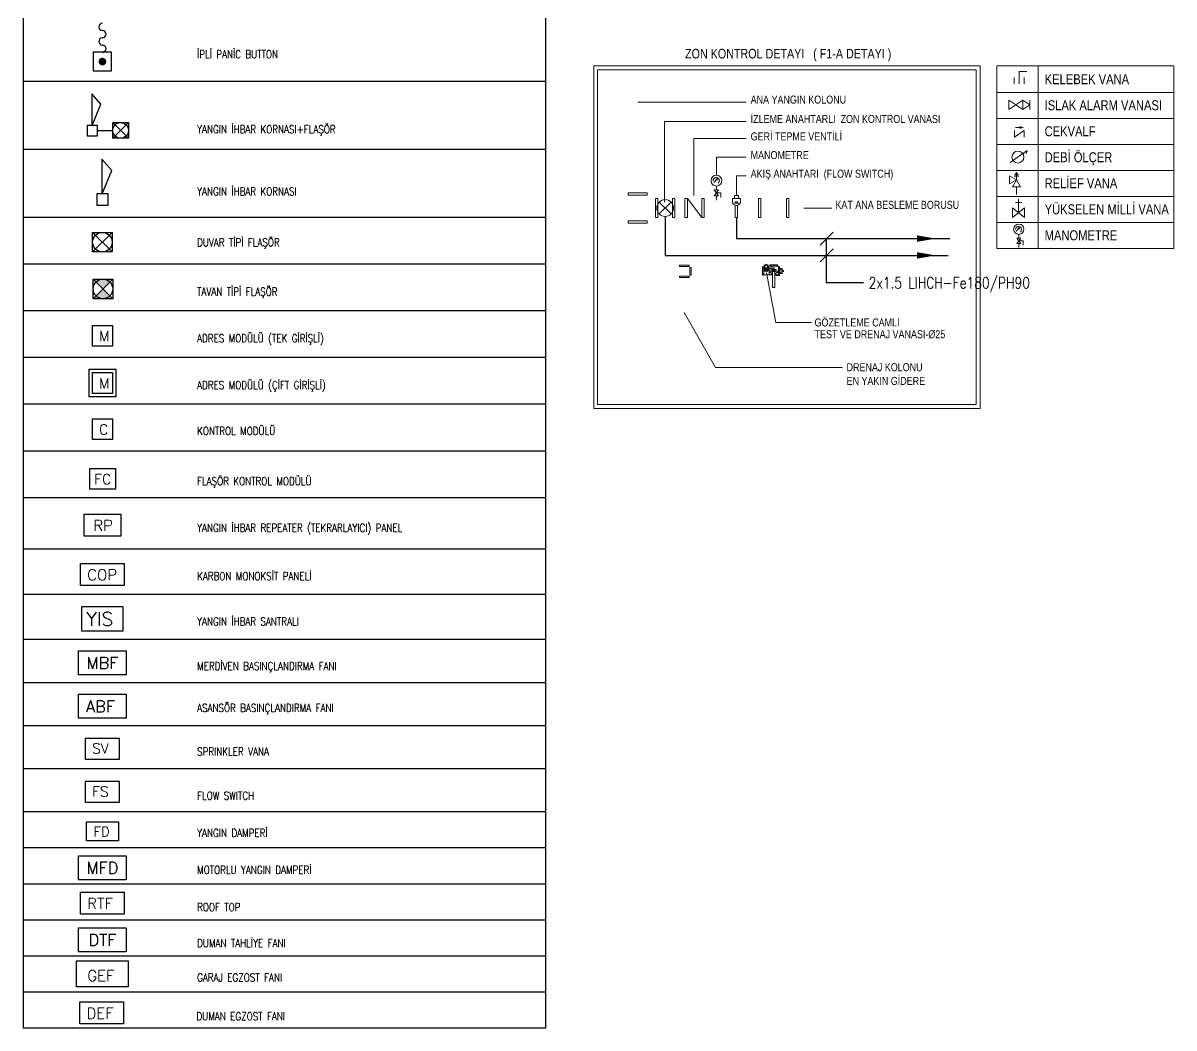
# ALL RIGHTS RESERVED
# Model space of a CAD drawing. Extents: x -3709 to 34962, y 0 to 8245.
# Drawn here: x -1616 to -177, y 1669 to 2924 of the extents above; entities that cross this region are included whole.
import ezdxf
from ezdxf.enums import TextEntityAlignment as Align

# ---------------------------------------------------------------- set-up
doc = ezdxf.new("R2010")
doc.units = 0
doc.layers.get('0').update_dxf_attribs({"color": 9, "lineweight": 9})
for name, color, linetype, lineweight in [('E-ADRES MODÜLÜ (TEK GİRİŞLİ)', 7, 'Continuous', 30), ('E-ADRES MODÜLÜ (ÇİFT GİRİŞLİ)', 7, 'Continuous', 30), ('E-ASANSÖR BASINÇLANDIRMA FANI', 7, 'Continuous', 30), ('E-DUMAN EGZOST FANI', 7, 'Continuous', 30), ('E-DUMAN TAHLİYE FANI', 7, 'Continuous', 30), ('E-DUVAR TİPİ FLAŞÖR', 7, 'Continuous', 30), ('E-FLAŞÖR KONTROL MODÜLÜ', 7, 'Continuous', 30), ('E-FLOW SWITCH', 7, 'Continuous', 30), ('E-GARAJ EGZOST FANI', 7, 'Continuous', 30), ('E-İPLİ PANİC BUTTON', 7, 'Continuous', 30), ('E-KARBON MONOKSİT PANELİ', 7, 'Continuous', 30), ('E-KONTROL MODÜLÜ', 7, 'Continuous', 30), ('E-MERDİVEN BASINÇLANDIRMA FANI', 7, 'Continuous', 30), ('E-MODÜL HATTI', 6, 'Continuous', 30), ('E-MOTORLU YANGIN DAMPERİ', 7, 'Continuous', 30), ('E-SPRINKLER VANA', 7, 'Continuous', 30), ('E-TAVAN TİPİ FLAŞÖR', 7, 'Continuous', 30), ('E-YANGIN DAMPERİ', 7, 'Continuous', 30), ('E-YANGIN İHBAR KORNASI', 7, 'Continuous', 30), ('E-YANGIN İHBAR KORNASI+FLAŞÖR', 7, 'Continuous', 30), ('E-YANGIN İHBAR REPEATER (TEKRARLAYICI) PANEL', 7, 'Continuous', 30), ('E-YANGIN İHBAR SANTRALI', 7, 'Continuous', 30), ('E-YAZI', 7, 'Continuous', 30), ('Y-LEGEND', 61, 'Continuous', 13), ('Y-VANA', 3, 'Continuous', 13)]:
    doc.layers.add(name, color=color, linetype=linetype, lineweight=lineweight)
doc.styles.add('Arial', font='arial.ttf', dxfattribs={"height": 2.5})
doc.styles.add('E-YAZI', font='txttw.shx')
doc.styles.add('ROMANS', font='romans__.ttf', dxfattribs={"width": 0.7})

# ---------------------------------------------------------------- blocks, each defined once
blk = doc.blocks.new('100_SPRINKLER VANA')
at = {"layer": 'E-SPRINKLER VANA', "color": 4}
blk.add_lwpolyline([(-2.53, 0), (2.53, 0), (2.53, 3.05), (-2.53, 3.05)], close=True, dxfattribs=at)
at = {"layer": 'E-SPRINKLER VANA', "color": 3, "style": 'E-YAZI'}
blk.add_text('SV', height=1.505, dxfattribs=at).set_placement((-1.52, 0.82))
blk = doc.blocks.new('100_FLOW SWITCH')
at = {"layer": 'E-FLOW SWITCH', "color": 4}
blk.add_lwpolyline([(-2.53, 0), (2.53, 0), (2.53, 3.05), (-2.53, 3.05)], close=True, dxfattribs=at)
at = {"layer": 'E-FLOW SWITCH', "color": 3, "style": 'E-YAZI'}
blk.add_text('FS', height=1.505, dxfattribs=at).set_placement((-1.52, 0.82))
blk = doc.blocks.new('100_YANGIN DAMPERİ')
at = {"layer": 'E-YANGIN DAMPERİ', "color": 4}
blk.add_lwpolyline([(-2.35, 2.83), (2.35, 2.83), (2.35, 0), (-2.35, 0)], close=True, dxfattribs=at)
at = {"layer": 'E-YANGIN DAMPERİ', "color": 3, "style": 'E-YAZI'}
blk.add_text('FD', height=1.4, dxfattribs=at).set_placement((-1.28, 0.68))
blk = doc.blocks.new('100_İPLİ PANİC BUTTON')
at = {"layer": 'E-İPLİ PANİC BUTTON', "color": 4}
blk.add_lwpolyline([(1.36, 0), (1.36, 2.73), (-1.36, 2.73), (-1.36, 0)], close=True, dxfattribs=at)
at = {"layer": 'E-İPLİ PANİC BUTTON', "color": 3, "const_width": 0.569}
blk.add_lwpolyline([(0.28, 1.36, -1), (-0.28, 1.36, -1)], format="xyb", close=True, dxfattribs=at)
at = {"layer": 'E-İPLİ PANİC BUTTON', "color": 4}
for centre, start, end in [((0, 6.46), 90, 270), ((0, 5.4), 270, 90), ((0, 4.33), 90, 270), ((0, 3.26), 270, 90)]:
    blk.add_arc(centre, 0.533, start, end, dxfattribs=at)
blk = doc.blocks.new('100_YANGIN İHBAR KORNASI+FLAŞÖR 085')
at = {"layer": 'E-YANGIN İHBAR KORNASI+FLAŞÖR', "color": 4}
for p, q in [((0.56, 5.32), (0.56, 1.4)), ((1.69, 4.04), (0.56, 5.32)), ((0.58, 1.4), (1.69, 4.04)), ((3.17, 1.74), (5.13, -0.22)), ((-0.02, 1.4), (-0.02, 0.11)), ((1.27, 1.4), (-0.02, 1.4)), ((-0.02, 0.11), (1.27, 0.11)), ((1.27, 0.11), (1.27, 1.4)), ((1.27, 0.76), (3.17, 0.76))]:
    blk.add_line(p, q, dxfattribs=at)
blk.add_lwpolyline([(3.17, -0.22), (3.17, 1.74), (5.13, 1.74), (5.13, -0.22)], close=True, dxfattribs=at)
blk.add_lwpolyline([(5.13, 1.74), (3.17, -0.22)], dxfattribs=at)
blk.add_circle((4.15, 0.76), 0.979, dxfattribs=at)
blk = doc.blocks.new('100_YANGIN İHBAR KORNASI')
at = {"layer": 'E-YANGIN İHBAR KORNASI', "color": 4}
for p, q in [((-0.08, 6.8), (-0.08, 1.68)), ((1.4, 5.14), (-0.08, 6.8)), ((-0.05, 1.68), (1.4, 5.14)), ((-0.84, 1.68), (-0.84, 0)), ((0.84, 1.68), (-0.84, 1.68)), ((-0.84, 0), (0.84, 0)), ((0.84, 0), (0.84, 1.68))]:
    blk.add_line(p, q, dxfattribs=at)
blk = doc.blocks.new('100_DUVAR TİPİ FLAŞÖR 085')
at = {"layer": 'E-DUVAR TİPİ FLAŞÖR', "color": 4}
blk.add_line((-1.224, 2.448), (1.224, 0), dxfattribs=at)
blk.add_lwpolyline([(-1.224, 0), (-1.224, 2.448), (1.224, 2.448), (1.224, 0)], close=True, dxfattribs=at)
blk.add_lwpolyline([(1.224, 2.448), (-1.224, 0)], dxfattribs=at)
blk.add_circle((0, 1.224), 1.224, dxfattribs=at)
blk = doc.blocks.new('100_TAVAN TİPİ FLAŞÖR 085')
at = {"layer": 'E-TAVAN TİPİ FLAŞÖR', "color": 4}
blk.add_line((-1.224, 0), (1.224, 2.448), dxfattribs=at)
blk.add_lwpolyline([(1.224, 0), (-1.224, 0), (-1.224, 2.448), (1.224, 2.448)], close=True, dxfattribs=at)
blk.add_lwpolyline([(-1.224, 2.448), (1.224, 0)], dxfattribs=at)
blk.add_circle((0, 1.224), 1.224, dxfattribs=at)
for points in [[(0, 1.224), (-1.224, 2.448), (1.224, 2.448)], [(-1.224, 0), (0, 1.224), (1.224, 0)]]:
    blk.add_solid(points, dxfattribs=at)
blk = doc.blocks.new('100_ADRES MODÜLÜ (TEK GİRİŞLİ) 085')
at = {"layer": 'E-ADRES MODÜLÜ (TEK GİRİŞLİ)', "color": 4}
for p, q in [((-1.27, 2.59), (1.27, 2.59)), ((-1.27, 2.59), (-1.27, 0)), ((1.27, 2.59), (1.27, 0)), ((1.27, 0), (-1.27, 0))]:
    blk.add_line(p, q, dxfattribs=at)
at = {"layer": 'E-ADRES MODÜLÜ (TEK GİRİŞLİ)', "color": 3, "style": 'E-YAZI'}
blk.add_text('M', height=1.27, dxfattribs=at).set_placement((-0.42, 0.62))
blk = doc.blocks.new('100_ADRES MODÜLÜ (ÇİFT GİRİŞLİ)')
at = {"layer": 'E-ADRES MODÜLÜ (ÇİFT GİRİŞLİ)', "color": 4}
for p, q in [((-1.99, 4.03), (1.99, 4.03)), ((-1.99, 4.03), (-1.99, 0)), ((1.99, 4.03), (1.99, 0)), ((1.99, 0), (-1.99, 0))]:
    blk.add_line(p, q, dxfattribs=at)
at = {"layer": 'E-ADRES MODÜLÜ (ÇİFT GİRİŞLİ)', "color": 3}
for p, q in [((-1.5, 3.54), (1.5, 3.54)), ((-1.5, 3.54), (-1.5, 0.5)), ((1.5, 3.54), (1.5, 0.5)), ((1.5, 0.5), (-1.5, 0.5))]:
    blk.add_line(p, q, dxfattribs=at)
at = {"layer": 'E-ADRES MODÜLÜ (ÇİFT GİRİŞLİ)', "color": 3, "style": 'E-YAZI'}
blk.add_text('M', height=1.5, dxfattribs=at).set_placement((-0.49, 1.22))
blk = doc.blocks.new('100_KONTROL MODÜLÜ 085')
at = {"layer": 'E-KONTROL MODÜLÜ', "color": 4}
for p, q in [((-1.27, 2.59), (1.27, 2.59)), ((-1.27, 2.59), (-1.27, 0)), ((1.27, 2.59), (1.27, 0)), ((1.27, 0), (-1.27, 0))]:
    blk.add_line(p, q, dxfattribs=at)
at = {"layer": 'E-KONTROL MODÜLÜ', "color": 3, "style": 'E-YAZI'}
blk.add_text('C', height=1.27, dxfattribs=at).set_placement((-0.42, 0.62))
blk = doc.blocks.new('100_FLAŞÖR KONTROL MODÜLÜ')
at = {"layer": 'E-FLAŞÖR KONTROL MODÜLÜ', "color": 4}
for p, q in [((-1.63, 2.59), (1.63, 2.59)), ((-1.63, 2.59), (-1.63, 0)), ((1.63, 2.59), (1.63, 0)), ((1.63, 0), (-1.63, 0))]:
    blk.add_line(p, q, dxfattribs=at)
at = {"layer": 'E-FLAŞÖR KONTROL MODÜLÜ', "color": 3, "style": 'E-YAZI'}
blk.add_text('FC', height=1.275, dxfattribs=at).set_placement((-1.03, 0.62))
blk = doc.blocks.new('100_YANGIN İHBAR REPEATER (TEKRARLAYICI) PANEL')
at = {"layer": 'E-YANGIN İHBAR REPEATER (TEKRARLAYICI) PANEL', "color": 4}
blk.add_lwpolyline([(-2.69, 3.25), (2.69, 3.25), (2.69, 0), (-2.69, 0)], close=True, dxfattribs=at)
at = {"layer": 'E-YANGIN İHBAR REPEATER (TEKRARLAYICI) PANEL', "color": 3, "style": 'E-YAZI'}
blk.add_text('RP', height=1.6, dxfattribs=at).set_placement((-1.34, 0.77))
blk = doc.blocks.new('100_KARBON MONOKSİT PANELİ')
at = {"layer": 'E-KARBON MONOKSİT PANELİ', "color": 4}
blk.add_lwpolyline([(-3.22, 0), (-3.22, 3.25), (3.22, 3.25), (3.22, 0)], close=True, dxfattribs=at)
at = {"layer": 'E-KARBON MONOKSİT PANELİ', "color": 3, "style": 'E-YAZI'}
blk.add_text('COP', height=1.6, dxfattribs=at).set_placement((-2.23, 0.77))
blk = doc.blocks.new('100_YANGIN İHBAR SANTRALI')
at = {"layer": 'E-YANGIN İHBAR SANTRALI', "color": 4}
blk.add_lwpolyline([(-3.01, 3.64), (3.01, 3.64), (3.01, 0), (-3.01, 0)], close=True, dxfattribs=at)
at = {"layer": 'E-YANGIN İHBAR SANTRALI', "color": 3, "style": 'E-YAZI'}
blk.add_text('YIS', height=2, dxfattribs=at).set_placement((-2.37, 0.81))
blk = doc.blocks.new('100_MERDİVEN BASINÇLANDIRMA FANI')
at = {"layer": 'E-MERDİVEN BASINÇLANDIRMA FANI', "color": 4}
blk.add_lwpolyline([(-3.22, 0), (-3.22, 3.25), (3.22, 3.25), (3.22, 0)], close=True, dxfattribs=at)
at = {"layer": 'E-MERDİVEN BASINÇLANDIRMA FANI', "color": 3, "style": 'E-YAZI'}
blk.add_text('MBF', height=1.6, dxfattribs=at).set_placement((0, 1.62), align=Align.MIDDLE_CENTER)
blk = doc.blocks.new('E-ROOF TOP')
at = {"layer": 'E-DUMAN TAHLİYE FANI', "color": 4}
blk.add_lwpolyline([(-32.2, 0), (-32.2, 32.5), (32.2, 32.5), (32.2, 0)], close=True, dxfattribs=at)
at = {"layer": 'E-DUMAN TAHLİYE FANI', "color": 3, "style": 'E-YAZI'}
blk.add_text('RTF', height=16, dxfattribs=at).set_placement((-22.3, 7.7))
blk = doc.blocks.new('100_ASANSÖR BASINÇLANDIRMA FANI')
at = {"layer": 'E-ASANSÖR BASINÇLANDIRMA FANI', "color": 4}
blk.add_lwpolyline([(-2.9, 0), (-2.9, 2.92), (2.9, 2.92), (2.9, 0)], close=True, dxfattribs=at)
at = {"layer": 'E-ASANSÖR BASINÇLANDIRMA FANI', "color": 3, "style": 'E-YAZI'}
blk.add_text('ABF', height=1.44, dxfattribs=at).set_placement((-2, 0.7))
blk = doc.blocks.new('A$C32AC39E3')
at = {"layer": 'E-DUMAN TAHLİYE FANI', "color": 4}
blk.add_lwpolyline([(-35, 0), (-35, 35.3), (35, 35.3), (35, 0)], close=True, dxfattribs=at)
at = {"layer": 'E-DUMAN TAHLİYE FANI', "color": 3, "style": 'E-YAZI'}
blk.add_text('DTF', height=17.38, dxfattribs=at).set_placement((0, 17.6), align=Align.MIDDLE_CENTER)
blk = doc.blocks.new('A$C273B43C7')
at = {"layer": 'E-MOTORLU YANGIN DAMPERİ', "color": 4}
blk.add_lwpolyline([(-35, 0), (-35, 35.3), (35, 35.3), (35, 0)], close=True, dxfattribs=at)
at = {"layer": 'E-MOTORLU YANGIN DAMPERİ', "color": 3, "style": 'E-YAZI'}
blk.add_text('MFD', height=17.38, dxfattribs=at).set_placement((0, 17.6), align=Align.MIDDLE_CENTER)
blk = doc.blocks.new('100_DUMAN EGZOST FANI 1')
at = {"layer": 'E-DUMAN EGZOST FANI', "color": 4}
blk.add_lwpolyline([(-3.22, 0), (-3.22, 3.25), (3.22, 3.25), (3.22, 0)], close=True, dxfattribs=at)
at = {"layer": 'E-DUMAN EGZOST FANI', "color": 3, "style": 'E-YAZI'}
blk.add_text('DEF', height=1.6, dxfattribs=at).set_placement((-2.23, 0.77))
blk = doc.blocks.new('K')
blk.add_lwpolyline([(0, 12.5), (-19.7, 12.5), (-19.7, -7.5)])
blk.add_lwpolyline([(9.4, 25), (-9.4, 25), (9.4, 0), (-9.4, 0)], close=True)
blk = doc.blocks.new('A$C75B759AB')
for p, q in [((3.6, 50.7), (-7, 40.1)), ((3.6, 50.7), (-2.3, 48.4)), ((0, 30.9), (0, 20.7)), ((3.6, 50.7), (1.2, 44.9)), ((0, 5.7), (0, -5.7))]:
    blk.add_line(p, q)
blk.add_circle((0, 45), 14.1)
blk.add_arc((-0.5, 44.7), 8.25, 307.8507, 180)
at = {"xscale": -0.6000000000058208, "yscale": 0.5999999999985448, "zscale": 0.6}
blk.add_blockref('K', (0, 5.7), dxfattribs=at)
blk = doc.blocks.new('Test&Drenaj Vanası')
at = {"layer": 'Y-VANA', "lineweight": 18}
for p, q in [((-34, 15.4), (-25.5, 15.4)), ((-34, 15.4), (-34, -34.8)), ((-34, 6.8), (-25.5, 6.8)), ((-25.5, -34.8), (-25.5, 15.4)), ((-25.5, 13.6), (-24.5, 13.6)), ((-24.5, 17.2), (-22.4, 17.2)), ((-24.5, 13.4), (-24.5, 17.2)), ((-24.5, 0), (-24.5, 13.4)), ((-22.4, 26.1), (-10.6, 33.3)), ((-22.4, 26.1), (-22.4, 11.6)), ((-22.4, 11.6), (-22.4, 8)), ((-22.4, 11.6), (-10.6, 4.9)), ((-22.4, 8), (-10.6, 1.3)), ((-20.5, 6.9), (-20.5, 2.5)), ((1.2, 26.1), (-10.6, 33.3)), ((1.2, 11.6), (-10.6, 4.9)), ((1.2, 8), (-10.6, 1.3)), ((-0.8, 6.9), (-0.8, 2.5)), ((1.2, 26.1), (1.2, 11.6)), ((1.2, 17.2), (3.3, 17.2)), ((1.2, 11.6), (1.2, 8)), ((3.3, 17.2), (3.3, 0)), ((3.3, 13.6), (14.5, 13.6)), ((7, 5.8), (7, -33.1)), ((23, 4.9), (7, 4.9)), ((12.4, 28), (12.4, 20.9)), ((58.5, 28), (12.4, 28)), ((12.4, 20.9), (58.5, 20.9)), ((14.5, 20.8), (14.5, 13.6)), ((20.1, 28), (20.1, 20.9)), ((23, 20.5), (23, 4.9)), ((27.4, 20.5), (23, 20.5)), ((65.4, 20.5), (27.4, 20.5)), ((33.4, 0.2), (28.1, 0.2)), ((28.1, 0.2), (28.1, -111.8)), ((35.4, 0.2), (31.1, 0.2)), ((35.4, 28), (35.4, 20.9)), ((35.4, 0.2), (39.8, 0.2)), ((37.5, 0.2), (42.8, 0.2)), ((42.8, 0.2), (42.8, -111.8)), ((50.8, 28), (50.8, 20.9)), ((58.5, 20.9), (58.5, 28)), ((65.4, -33.1), (65.4, 20.5)), ((66.8, 15.3), (65.4, 15.3)), ((66.8, 15.3), (66.8, -36.8)), ((70.6, 15.3), (66.8, 15.3)), ((70.4, 6.1), (87.4, 4.7)), ((70.6, -36.8), (70.6, 15.3)), ((70.6, 1.6), (87.4, 1.6)), ((87.4, 4.7), (87.4, -24.2)), ((-34, -9.7), (-25.5, -9.7)), ((-34, -26.2), (-25.5, -26.2)), ((-34, -34.8), (-25.5, -34.8)), ((-25.5, -33.1), (28.1, -33.1)), ((18.9, -19.9), (11.7, -19.9)), ((35.4, -7.1), (33, -8.7)), ((33, -8.7), (33, -11.8)), ((33, -11.8), (35.3, -12.8)), ((35.4, -7.1), (37.9, -8.7)), ((37.9, -11.8), (35.6, -12.8)), ((37.9, -8.7), (37.9, -11.8)), ((42.8, -33.1), (46.2, -33.1)), ((46.2, -33.1), (65.4, -33.1)), ((46.2, -33.1), (52.6, -36.8)), ((59.2, -19.9), (52, -19.9)), ((52.6, -36.8), (52.6, -33.1)), ((52.6, -36.8), (70.6, -36.8)), ((70.4, -25.5), (87.4, -24.2)), ((70.6, -9.7), (87.4, -9.7)), ((70.6, -21), (87.4, -21)), ((87.4, -7.2), (95.6, -7.2)), ((87.4, -12.3), (95.6, -12.3)), ((87.7, -7.2), (87.7, -12.3)), ((87.7, -7.6), (87.7, -12.7)), ((88.4, -7.2), (88.4, -12.3)), ((88.8, -7.2), (88.8, -12.3)), ((89.5, -7.2), (89.5, -12.3)), ((89.7, -7.2), (89.7, -12.3)), ((90.2, -7.2), (90.2, -12.3)), ((90.9, -7.2), (90.9, -12.3)), ((91.2, -7.2), (91.2, -12.3)), ((91.8, -7.2), (91.8, -12.3)), ((95.6, -7.2), (95.6, -12.3)), ((28.1, -111.8), (33.4, -111.8)), ((31.1, -111.8), (35.4, -111.8)), ((39.8, -111.8), (35.4, -111.8)), ((42.8, -111.8), (37.5, -111.8))]:
    blk.add_line(p, q, dxfattribs=at)
for points in [[(-24.5, 0, 0.1835), (-23.7, -2.2, 0.102418), (-20.4, -4.6, 0.061498), (-16.2, -5.9, 0.047772), (-10.6, -6.5, 0.047772), (-5, -5.9, 0.061498), (-0.8, -4.6, 0.102418), (2.4, -2.2, 0.1835), (3.3, 0, 0.1835)], [(-22.8, 11.8, 0.113266), (-23.6, 8.6, 0.126663)], [(-23.6, 8.6, 0.126663), (-22.6, 5, 0.106049), (-19.8, 1.6, 0.085856), (-15.7, -0.4, 0.07555), (-10.6, -1.2, 0.07555), (-5.4, -0.4, 0.085856), (-1.4, 1.6, 0.106049), (1.5, 5, 0.126663), (2.4, 8.6, 0.113266), (1.7, 11.8, 0.106049)], [(-20.5, 5.8, 0.032831), (-19.4, 4.9, 0.085856), (-15.3, 2.8, 0.047675), (-12.1, 2.1, 0.07555)], [(-20.5, 4.6, 0.021497), (-19.8, 4.1, 0.085856), (-15.7, 2, 0.07555), (-10.6, 1.2, 0.07555), (-5.4, 2, 0.085856), (-1.4, 4.1, 0.017822), (-0.8, 4.5, 0.126663)], [(-20.5, 4.2, 0.021497), (-19.8, 3.6, 0.085856), (-15.7, 1.5, 0.07555), (-10.6, 0.8, 0.07555), (-5.4, 1.5, 0.085856), (-1.4, 3.6, 0.017822), (-0.8, 4.1, 0.126663)], [(-20.5, 3.5, 0.021497), (-19.8, 2.9, 0.085856), (-15.7, 0.8, 0.07555), (-10.6, 0.1, 0.07555), (-5.4, 0.8, 0.085856), (-1.4, 2.9, 0.017822), (-0.8, 3.4, 0.126663)], [(-20.5, 2.9, 0.021497), (-19.8, 2.3, 0.085856), (-15.7, 0.3, 0.07555), (-10.6, -0.5, 0.07555), (-5.4, 0.3, 0.085856), (-1.4, 2.3, 0.017822), (-0.8, 2.8, 0.126663)], [(-9.2, 2, 0.061511), (-5.1, 2.8, 0.085856), (-1, 4.9, 0.007068), (-0.8, 5.1, 0.126663)], [(-7.5, 3, 0.035873), (-5.1, 3.6, 0.085856), (-1, 5.7, 0.007068), (-0.8, 5.9, 0.126663)]]:
    blk.add_lwpolyline(points, format="xyb", dxfattribs=at)
for centre, radius in [((-10.6, 18.7), 8.44), ((24.1, -27.3), 3.7), ((24.1, -27.3), 1.5), ((35.4, -10.1), 4.33), ((46.6, -27.3), 3.7), ((46.6, -27.3), 1.5)]:
    blk.add_circle(centre, radius, dxfattribs=at)
for centre, radius, start, end in [((-10.6, 0), 13.9, 180, 0), ((-19.9, 9.6), 3.84, 131.43888, 195.70852), ((35.4, -19.9), 23.8, 0, 180), ((35.4, -20.1), 16.6, 116.26406, 179.20143), ((35.4, -20.1), 16.6, 0.79857, 63.73594)]:
    blk.add_arc(centre, radius, start, end, dxfattribs=at)
at = {"layer": 'Y-VANA', "lineweight": 18, "style": 'ROMANS'}
blk.add_text('TEST', height=2.3, dxfattribs=at).set_placement((31.2, 7.3))
for s, p in [('DRAIN', (10.6, -21.7)), ('OFF', (63.1, -20.4))]:
    blk.add_text(s, height=2.3, rotation=90, dxfattribs=at).set_placement(p)
blk = doc.blocks.new('A$C66241EC0')
at = {"linetype": 'Continuous'}
for p, q in [((200, -66), (0, 67)), ((0, 67), (0, -66)), ((200, 67), (200, -66))]:
    blk.add_line(p, q, dxfattribs=at)
blk = doc.blocks.new('A$C0B325108')
for p, q in [((-17.5, 23.3), (-17.5, 0)), ((17.5, 23.3), (17.5, 0))]:
    blk.add_line(p, q)
blk.add_lwpolyline([(0, 0), (0, 44.2), (26.3, 44.2)])
blk = doc.blocks.new('A$C534F1FFE')
at = {"linetype": 'Continuous'}
for p, q in [((11.7, 35), (-11.7, 35)), ((-11.7, 17.5), (0, 35)), ((0, 35), (11.7, 17.5)), ((11.7, 17.5), (-11.7, 17.5))]:
    blk.add_line(p, q, dxfattribs=at)
blk.add_lwpolyline([(-11.7, 17.5), (11.7, -17.5), (-11.7, -17.5), (11.7, 17.5)], close=True, dxfattribs=at)
blk = doc.blocks.new('A$C6A667673')
for p, q in [((0, 0), (0, 28.4)), ((6.3, 21.1), (-6.3, 21.1))]:
    blk.add_line(p, q)
blk.add_lwpolyline([(12.5, 10), (-12.5, -10), (-12.5, 10), (12.5, -10)], close=True)
blk = doc.blocks.new('A$C26A76201')
at = {"layer": 'Y-VANA'}
blk.add_blockref('A$C6A667673', (0, -14.2), dxfattribs=at)
blk = doc.blocks.new('A$C09612243')
at = {"xscale": 0.8000000000001818, "yscale": 0.8000000000001818, "zscale": 0.8000000000001818}
blk.add_blockref('A$C26A76201', (10, 11.4), dxfattribs=at)
blk = doc.blocks.new('A$C3DDA2012')
at = {"xscale": 2.400000000001455, "yscale": 2.400000000001455, "zscale": 2.400000000001455}
blk.add_blockref('A$C09612243', (0, 19.3), dxfattribs=at)
blk = doc.blocks.new('reılfvana')
at = {"linetype": 'Continuous'}
for p, q in [((0, 40.2), (-11, 21.2)), ((6.4, 51), (-6.5, 51)), ((5.1, 54.5), (-5.2, 54.5)), ((4.1, 58.2), (-4.2, 58.2)), ((0, 62.2), (0, 40.2)), ((19, 51.2), (0, 40.2)), ((0, 40.2), (19, 29.2)), ((11, 21.2), (0, 40.2)), ((19, 29.2), (19, 51.2)), ((-11, 21.2), (11, 21.2)), ((0, 21.2), (0, 0))]:
    blk.add_line(p, q, dxfattribs=at)

msp = doc.modelspace()

# ---------------------------------------------------------------- linework, layer by layer
at = {"layer": 'E-GARAJ EGZOST FANI', "color": 4}
msp.add_lwpolyline([(-1548.7, 1720.1), (-1548.7, 1752.6), (-1484.3, 1752.6), (-1484.3, 1720.1)], close=True, dxfattribs=at)
at = {"layer": 'E-MODÜL HATTI', "ltscale": 50}
for p, q in [((-813, 2682.8), (-813, 2634.1)), ((-723.9, 2681.3), (-723.9, 2655.1)), ((-723.9, 2655.1), (-457.1, 2655.1)), ((-813, 2634.1), (-459.3, 2634.1))]:
    msp.add_line(p, q, dxfattribs=at)
for points in [[(-474.6, 2655.1, 0, 8, 0), (-498.1, 2655.1, 0, 0, 0)], [(-474.6, 2634.1, 0, 8, 0), (-498.1, 2634.1, 0, 0, 0)]]:
    msp.add_lwpolyline(points, format="xyseb", dxfattribs=at)
at = {"layer": 'E-YAZI', "color": 4}
for p, q in [((-1615.7, 4039.5), (-1615.7, 1668.7)), ((-962.4, 4039.5), (-962.4, 1668.7)), ((-962.4, 1668.7), (-1615.7, 1668.7))]:
    msp.add_line(p, q, dxfattribs=at)
at = {"layer": 'E-YAZI', "color": 7, "linetype": 'Continuous'}
for p, q in [((-1615.7, 2851.9), (-962.4, 2851.9)), ((-1615.7, 2766.9), (-962.4, 2766.9)), ((-1615.7, 2681.9), (-962.4, 2681.9)), ((-1615.7, 2623.6), (-962.4, 2623.6)), ((-1615.7, 2565.2), (-962.4, 2565.2)), ((-1615.7, 2506.9), (-962.4, 2506.9)), ((-1615.7, 2448.5), (-962.4, 2448.5)), ((-1615.7, 2390.1), (-962.4, 2390.1)), ((-1615.7, 2331.8), (-962.4, 2331.8)), ((-1615.7, 2267.3), (-962.4, 2267.3)), ((-1615.7, 2210.9), (-962.4, 2210.9)), ((-1615.7, 2154.4), (-962.4, 2154.4)), ((-1615.7, 2100.6), (-962.4, 2100.6)), ((-1615.7, 2046.8), (-962.4, 2046.8)), ((-1615.7, 1992.9), (-962.4, 1992.9)), ((-1615.7, 1939.1), (-962.4, 1939.1)), ((-1615.7, 1894.1), (-962.4, 1894.1)), ((-1615.7, 1849), (-962.4, 1849)), ((-1615.7, 1803.9), (-962.4, 1803.9)), ((-1615.7, 1758.9), (-962.4, 1758.9)), ((-1615.7, 1713.8), (-962.4, 1713.8))]:
    msp.add_line(p, q, dxfattribs=at)
at = {"layer": 'E-YAZI', "color": 3}
for p, q in [((-603, 2663.2), (-619.2, 2647)), ((-611.1, 2599.8), (-611.1, 2655.1)), ((-603, 2642.2), (-619.2, 2626)), ((-565.1, 2599.8), (-611.1, 2599.8))]:
    msp.add_line(p, q, dxfattribs=at)
at = {"layer": 'Y-LEGEND'}
for p, q in [((-398.2, 2871), (-176.9, 2871)), ((-398.2, 2871), (-176.9, 2871)), ((-398.2, 2871), (-176.9, 2871)), ((-398.2, 2871), (-176.9, 2871)), ((-398.2, 2871), (-176.9, 2871)), ((-398.2, 2871), (-176.9, 2871)), ((-398.2, 2871), (-176.9, 2871)), ((-398.2, 2871), (-398.2, 2642.8)), ((-346.8, 2871), (-346.8, 2642.8)), ((-176.9, 2871), (-176.9, 2642.8)), ((-398.2, 2837.8), (-176.9, 2837.8)), ((-847.1, 2825.7), (-711.9, 2825.7)), ((-813.7, 2700.6), (-813.7, 2801.5)), ((-813.7, 2801.5), (-711.9, 2801.5)), ((-398.2, 2805.3), (-176.9, 2805.3)), ((-777.3, 2780.1), (-711.9, 2780.1)), ((-777.3, 2708.9), (-777.3, 2780.1)), ((-398.2, 2772.8), (-176.9, 2772.8)), ((-748.9, 2756.7), (-711.9, 2756.7)), ((-748.9, 2734.4), (-748.9, 2756.7)), ((-398.2, 2740.3), (-176.9, 2740.3)), ((-723.9, 2708.9), (-723.9, 2733.4)), ((-723.9, 2733.4), (-711.9, 2733.4)), ((-398.2, 2707.8), (-176.9, 2707.8)), ((-639.6, 2693.1), (-604.8, 2693.1)), ((-398.2, 2675.3), (-176.9, 2675.3)), ((-398.2, 2642.8), (-176.9, 2642.8)), ((-686.5, 2612.2), (-674.8, 2550.4)), ((-789.1, 2562.8), (-750.1, 2494.1)), ((-674.8, 2550.4), (-629.9, 2550.4)), ((-750.1, 2494.1), (-591.8, 2494.1))]:
    msp.add_line(p, q, dxfattribs=at)
for points in [[(-419.2, 2442.9), (-902.2, 2442.9), (-902.2, 2871), (-419.2, 2871)], [(-424, 2447.7), (-897.4, 2447.7), (-897.4, 2866.2), (-424, 2866.2)]]:
    msp.add_lwpolyline(points, close=True, dxfattribs=at)
at = {"layer": 'Y-VANA'}
for p, q in [((-374.9, 2793.9), (-365.5, 2793.9)), ((-804, 2705.3), (-804, 2681.3)), ((-801, 2705.3), (-804, 2705.3)), ((-801, 2681.3), (-801, 2705.3)), ((-785.2, 2705.3), (-767.2, 2681.3)), ((-767.2, 2705.3), (-767.2, 2681.3)), ((-764.2, 2705.3), (-767.2, 2705.3)), ((-764.2, 2681.3), (-764.2, 2705.3)), ((-729, 2705.3), (-718.8, 2705.3)), ((-729, 2705.3), (-729, 2700.4)), ((-726.5, 2708.9), (-721.4, 2708.9)), ((-726.5, 2705.3), (-726.5, 2708.9)), ((-721.4, 2705.3), (-721.4, 2708.9)), ((-718.8, 2700.4), (-718.8, 2705.3)), ((-696.2, 2705.3), (-696.2, 2681.3)), ((-693.2, 2705.3), (-696.2, 2705.3)), ((-693.2, 2681.3), (-693.2, 2705.3)), ((-658.4, 2705.3), (-661.4, 2705.3)), ((-661.4, 2705.3), (-661.4, 2681.3)), ((-658.4, 2681.3), (-658.4, 2705.3)), ((-805.6, 2685.9), (-820.5, 2700.7)), ((-820.5, 2685.9), (-805.6, 2700.7)), ((-726.3, 2699.3), (-721.5, 2699.3)), ((-725.4, 2701.2), (-722.4, 2701.2)), ((-725.4, 2699.3), (-725.4, 2701.2)), ((-725.4, 2696.8), (-725.4, 2681.3)), ((-722.4, 2701.2), (-722.4, 2699.3)), ((-722.4, 2681.3), (-722.4, 2696.8)), ((-804, 2681.3), (-801, 2681.3)), ((-767.2, 2681.3), (-764.2, 2681.3)), ((-725.4, 2681.3), (-722.4, 2681.3)), ((-696.2, 2681.3), (-693.2, 2681.3)), ((-661.4, 2681.3), (-658.4, 2681.3)), ((-795.1, 2620.3), (-795.1, 2622.1)), ((-795.1, 2622.1), (-783, 2622.1)), ((-783, 2620.3), (-795.1, 2620.3)), ((-783, 2622.1), (-783, 2620.3)), ((-782.3, 2619.1), (-780.5, 2619.1)), ((-782.3, 2609.5), (-782.3, 2619.1)), ((-780.5, 2619.1), (-780.5, 2609.5)), ((-795.1, 2608.3), (-795.1, 2606.5)), ((-783, 2608.3), (-795.1, 2608.3)), ((-795.1, 2606.5), (-783, 2606.5)), ((-783, 2606.5), (-783, 2608.3)), ((-780.5, 2609.5), (-782.3, 2609.5))]:
    msp.add_line(p, q, dxfattribs=at)
at = {"layer": 'Y-VANA', "linetype": 'Continuous'}
for p, q in [((-381.5, 2750.2), (-360.5, 2765.4)), ((-360.5, 2765.4), (-362.3, 2761))]:
    msp.add_line(p, q, dxfattribs=at)
at = {"layer": 'Y-VANA'}
msp.add_lwpolyline([(-369.8, 2792.7), (-365.5, 2793.9), (-369.8, 2795)], dxfattribs=at)
for points in [[(-859.3, 2709.2), (-835.3, 2709.2), (-835.3, 2712.2), (-859.3, 2712.2)], [(-822, 2681.3), (-822, 2705.3), (-825, 2705.3), (-825, 2681.3)], [(-785.2, 2681.3), (-785.2, 2705.3), (-788.2, 2705.3), (-788.2, 2681.3)], [(-859.3, 2674.4), (-835.3, 2674.4), (-835.3, 2677.4), (-859.3, 2677.4)]]:
    msp.add_lwpolyline(points, close=True, dxfattribs=at)
at = {"layer": 'Y-VANA', "linetype": 'Continuous'}
msp.add_circle((-372, 2757), 7.5, dxfattribs=at)
at = {"layer": 'Y-VANA'}
msp.add_circle((-813, 2693.3), 10.5, dxfattribs=at)
msp.add_arc((-723.9, 2701.8), 5.29, 195.3193, 344.6807, dxfattribs=at)

# ---------------------------------------------------------------- block references
at = {"layer": 'E-ADRES MODÜLÜ (TEK GİRİŞLİ)', "xscale": 10, "yscale": 10, "zscale": 10}
msp.add_blockref('100_ADRES MODÜLÜ (TEK GİRİŞLİ) 085', (-1516.5, 2520.8), dxfattribs=at)
at = {"layer": 'E-ADRES MODÜLÜ (ÇİFT GİRİŞLİ)', "xscale": 8.5, "yscale": 8.5, "zscale": 8.5}
msp.add_blockref('100_ADRES MODÜLÜ (ÇİFT GİRİŞLİ)', (-1516.5, 2457.5), dxfattribs=at)
at = {"layer": 'E-ASANSÖR BASINÇLANDIRMA FANI', "xscale": 10.26092055115801, "yscale": 10.26092055115801, "zscale": 10.26092055115801}
msp.add_blockref('100_ASANSÖR BASINÇLANDIRMA FANI', (-1516.5, 2056), dxfattribs=at)
at = {"layer": 'E-DUMAN EGZOST FANI', "xscale": 8.5, "yscale": 8.5, "zscale": 8.5}
msp.add_blockref('100_DUMAN EGZOST FANI 1', (-1517.3, 1673.8), dxfattribs=at)
at = {"layer": 'E-DUMAN TAHLİYE FANI', "color": 6, "xscale": 0.85, "yscale": 0.85, "zscale": 0.85}
msp.add_blockref('E-ROOF TOP', (-1516.5, 1810.9), dxfattribs=at)
at = {"layer": 'E-DUMAN TAHLİYE FANI', "color": 1, "linetype": 'Continuous', "ltscale": 100, "xscale": 0.85, "yscale": 0.85, "zscale": 0.85}
msp.add_blockref('A$C32AC39E3', (-1516.5, 1763.8), dxfattribs=at)
at = {"layer": 'E-DUVAR TİPİ FLAŞÖR', "xscale": 10, "yscale": 10, "zscale": 10}
msp.add_blockref('100_DUVAR TİPİ FLAŞÖR 085', (-1516.5, 2638.4), dxfattribs=at)
at = {"layer": 'E-FLAŞÖR KONTROL MODÜLÜ', "xscale": 10, "yscale": 10, "zscale": 10}
msp.add_blockref('100_FLAŞÖR KONTROL MODÜLÜ', (-1516.5, 2342), dxfattribs=at)
at = {"layer": 'E-FLOW SWITCH', "xscale": 8.5, "yscale": 8.5, "zscale": 8.5}
msp.add_blockref('100_FLOW SWITCH', (-1516.5, 1950.8), dxfattribs=at)
at = {"layer": 'E-İPLİ PANİC BUTTON', "xscale": 8.5, "yscale": 8.5, "zscale": 8.5}
msp.add_blockref('100_İPLİ PANİC BUTTON', (-1516.5, 2864.7), dxfattribs=at)
at = {"layer": 'E-KARBON MONOKSİT PANELİ', "xscale": 8.5, "yscale": 8.5, "zscale": 8.5}
msp.add_blockref('100_KARBON MONOKSİT PANELİ', (-1516.5, 2221.6), dxfattribs=at)
at = {"layer": 'E-KONTROL MODÜLÜ', "xscale": 10, "yscale": 10, "zscale": 10}
msp.add_blockref('100_KONTROL MODÜLÜ 085', (-1516.5, 2404.1), dxfattribs=at)
at = {"layer": 'E-MERDİVEN BASINÇLANDIRMA FANI', "xscale": 9.234828496042217, "yscale": 9.234828496042217, "zscale": 9.234828496042217}
msp.add_blockref('100_MERDİVEN BASINÇLANDIRMA FANI', (-1516.5, 2109.9), dxfattribs=at)
at = {"layer": 'E-MOTORLU YANGIN DAMPERİ', "linetype": 'Continuous', "ltscale": 100, "xscale": 0.85, "yscale": 0.85, "zscale": 0.85}
msp.add_blockref('A$C273B43C7', (-1516.5, 1853.9), dxfattribs=at)
at = {"layer": 'E-SPRINKLER VANA', "xscale": 8.5, "yscale": 8.5, "zscale": 8.5}
msp.add_blockref('100_SPRINKLER VANA', (-1516.5, 2004.6), dxfattribs=at)
at = {"layer": 'E-TAVAN TİPİ FLAŞÖR', "xscale": 10, "yscale": 10, "zscale": 10}
msp.add_blockref('100_TAVAN TİPİ FLAŞÖR 085', (-1515.8, 2580), dxfattribs=at)
at = {"layer": 'E-YANGIN DAMPERİ', "xscale": 8.5, "yscale": 8.5, "zscale": 8.5}
msp.add_blockref('100_YANGIN DAMPERİ', (-1516.5, 1902.4), dxfattribs=at)
at = {"layer": 'E-YANGIN İHBAR KORNASI', "xscale": 8.5, "yscale": 8.5, "zscale": 8.5}
msp.add_blockref('100_YANGIN İHBAR KORNASI', (-1516.5, 2696.7), dxfattribs=at)
at = {"layer": 'E-YANGIN İHBAR KORNASI+FLAŞÖR', "xscale": 10, "yscale": 10, "zscale": 10}
msp.add_blockref('100_YANGIN İHBAR KORNASI+FLAŞÖR 085', (-1535.3, 2782.6), dxfattribs=at)
at = {"layer": 'E-YANGIN İHBAR REPEATER (TEKRARLAYICI) PANEL', "xscale": 8.5, "yscale": 8.5, "zscale": 8.5}
msp.add_blockref('100_YANGIN İHBAR REPEATER (TEKRARLAYICI) PANEL', (-1516.5, 2283.3), dxfattribs=at)
at = {"layer": 'E-YANGIN İHBAR SANTRALI', "xscale": 8.5, "yscale": 8.5, "zscale": 8.5}
msp.add_blockref('100_YANGIN İHBAR SANTRALI', (-1516.5, 2164.5), dxfattribs=at)
at = {"layer": 'Y-VANA'}
for name, p, xscale, yscale, zscale in [('A$C0B325108', (-370.3, 2848.3), 0.356572911923377, 0.356572911923377, 0.356572911923377), ('A$C66241EC0', (-364, 2785.8), -0.06240032201440719, 0.06240032198530331, 0.0624003219850063), ('A$C75B759AB', (-748.9, 2706), 0.4800780604875905, 0.4800780604875905, 0.4800775804140952), ('reılfvana', (-373.8, 2710.3), -0.450000720001152, 0.450000720001152, 0.450000720001152), ('A$C75B759AB', (-371, 2646.4), 0.4531475781897189, 0.4531475781897189, 0.4531475781897189), ('Test&Drenaj Vanası', (-684.5, 2616.6), 0.2025003240005048, 0.2025003240005048, 0.2025003240005048)]:
    msp.add_blockref(name, p, dxfattribs=dict(at, xscale=xscale, yscale=yscale, zscale=zscale))
at = {"layer": 'Y-VANA', "xscale": 0.50000080000128, "yscale": 0.50000080000128, "zscale": 0.50000080000128, "rotation": 270}
msp.add_blockref('A$C534F1FFE', (-374.7, 2822.3), dxfattribs=at)
at = {"layer": 'Y-VANA', "ltscale": 0.1, "xscale": 0.312536565173485, "yscale": 0.312536565173485, "zscale": 0.312536565173485, "rotation": 359.9320860085631}
msp.add_blockref('A$C3DDA2012', (-378.7, 2681.4), dxfattribs=at)

# ---------------------------------------------------------------- texts
at = {"layer": 'E-GARAJ EGZOST FANI', "color": 3, "style": 'E-YAZI'}
msp.add_text('GEF', height=13.6, dxfattribs=at).set_placement((-1535.4, 1727.3))
at = {"layer": 'E-YAZI', "color": 3, "style": 'E-YAZI', "width": 0.8}
for s, height, p in [('İPLİ PANİC BUTTON', 10, (-1398.1, 2880.4)), ('YANGIN İHBAR KORNASI+FLAŞÖR', 10, (-1398.1, 2786.7)), ('YANGIN İHBAR KORNASI', 10, (-1398.1, 2709)), ('DUVAR TİPİ FLAŞÖR', 10, (-1398.1, 2645.4)), ('2x1.5 LIHCH-Fe180/PH90', 14, (-558.6, 2592.8)), ('TAVAN TİPİ FLAŞÖR', 10, (-1398.1, 2583.8)), ('ADRES MODÜLÜ (TEK GİRİŞLİ)', 10, (-1398.1, 2525.5)), ('ADRES MODÜLÜ (ÇİFT GİRİŞLİ)', 10, (-1398.1, 2467.1)), ('KONTROL MODÜLÜ', 10, (-1398.1, 2409.7)), ('FLAŞÖR KONTROL MODÜLÜ', 10, (-1398.1, 2347)), ('YANGIN İHBAR REPEATER (TEKRARLAYICI) PANEL', 10, (-1398.1, 2288.7)), ('KARBON MONOKSİT PANELİ', 10, (-1398.1, 2228.3)), ('YANGIN İHBAR SANTRALI', 10, (-1398.1, 2171.8)), ('MERDİVEN BASINÇLANDIRMA FANI', 10, (-1398.1, 2116)), ('ASANSÖR BASINÇLANDIRMA FANI', 10, (-1398.1, 2063.6)), ('SPRINKLER VANA', 10, (-1398.1, 2009.1)), ('FLOW SWITCH', 10, (-1398.1, 1954)), ('YANGIN DAMPERİ', 10, (-1398.1, 1907.4)), ('MOTORLU YANGIN DAMPERİ', 10, (-1398.1, 1861.3)), ('ROOF TOP', 10, (-1398.1, 1814.7)), ('DUMAN TAHLİYE FANI', 10, (-1398.1, 1769.7)), ('GARAJ EGZOST FANI', 10, (-1398.1, 1726.8)), ('DUMAN EGZOST FANI', 10, (-1398.9, 1678.3))]:
    msp.add_text(s, height=height, dxfattribs=at).set_placement(p)
at = {"layer": 'Y-LEGEND', "style": 'Arial', "width": 0.8}
for s, height, p in [('ZON KONTROL DETAYI   ( F1-A DETAYI )', 12.002, (-788.1, 2880.2, 11.4)), ('KELEBEK VANA', 12.5, (-338.6, 2848)), ('ANA YANGIN KOLONU', 10.002, (-706.1, 2823.8)), ('ISLAK ALARM VANASI', 12.5, (-338.6, 2815.5)), ('İZLEME ANAHTARLI  ZON KONTROL VANASI', 10.002, (-706.1, 2799.6)), ('CEKVALF', 12.5, (-338.6, 2783)), ('GERİ TEPME VENTİLİ', 10.002, (-706.1, 2777.8)), ('MANOMETRE', 10, (-706.1, 2754.5)), ('DEBİ ÖLÇER', 12.5, (-338.6, 2750.5)), ('AKIŞ ANAHTARI  (FLOW SWITCH)', 10.002, (-706.1, 2731.2)), ('RELİEF VANA', 12.5, (-338.6, 2718)), ('KAT ANA BESLEME BORUSU', 10.002, (-600.1, 2692.3)), ('YÜKSELEN MİLLİ VANA', 12.5, (-338.6, 2685.5)), ('MANOMETRE', 12.5, (-338.6, 2653)), ('GÖZETLEME CAMLI', 10.002, (-626.2, 2545.3)), ('TEST VE DRENAJ VANASI-%%C25', 10.002, (-626.2, 2530.6)), ('DRENAJ KOLONU', 10.002, (-586.2, 2489.4)), ('EN YAKIN GİDERE', 10.002, (-586.2, 2472.3))]:
    msp.add_text(s, height=height, dxfattribs=at).set_placement(p)

doc.saveas('drawing.dxf')
